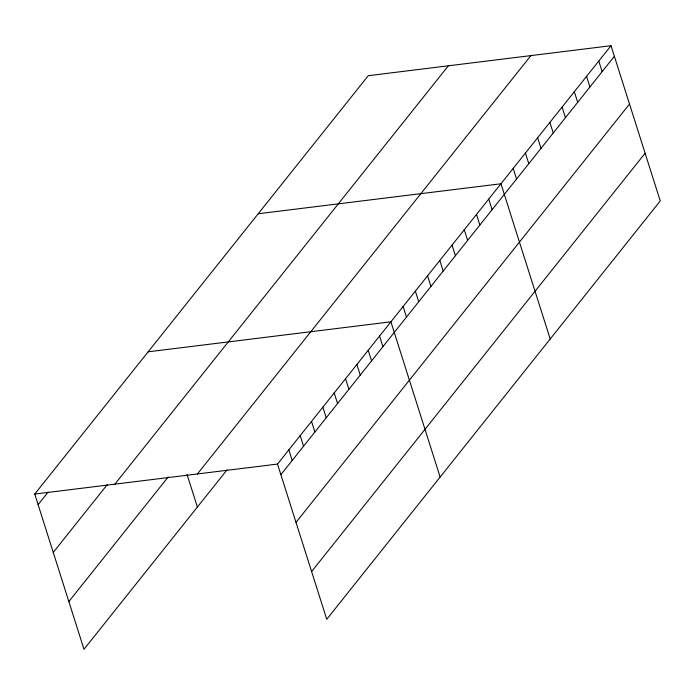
<?xml version="1.0" encoding="UTF-8"?>
<svg xmlns="http://www.w3.org/2000/svg" width="695" height="695" viewBox="0 0 695 695"><rect width="100%" height="100%" fill="white"/><g stroke="black" fill="none" stroke-linecap="round" stroke-linejoin="round"><path stroke-width="1.04" d="M226.987 469.916L83.991 649.295L34.75 494.058L368.254 75.703L611.009 45.705L660.25 200.942L326.746 619.297L277.505 464.069L611.009 45.705M38.112 504.666L48.12 492.112M53.254 552.395L107.282 484.615M114.857 484.163L448.362 65.799M68.857 601.566L168.242 476.892M197.397 473.964L530.902 55.609M280.867 474.676L614.371 56.321M296.009 522.397L629.514 104.042M311.603 571.577L645.108 153.213M258.201 213.756L500.947 183.767L550.197 339.004M148.139 351.818L390.894 321.82L440.135 477.057M34.75 494.058L277.505 464.069M598.777 61.047L602.148 71.654M586.554 76.389L589.916 86.997M574.322 91.731L577.684 102.339M562.09 107.065L565.461 117.681M549.867 122.407L553.229 133.014M537.635 137.749L541.005 148.356M525.411 153.091L528.773 163.699M513.179 168.425L516.541 179.032M488.724 199.109L492.086 209.716M476.492 214.442L479.863 225.058M464.269 229.784L467.631 240.392M452.037 245.127L455.399 255.734M439.805 260.469L443.175 271.076M427.581 275.802L430.943 286.418M415.349 291.144L418.72 301.752M403.126 306.486L406.488 317.094M379.557 336.05L382.919 346.657M368.211 350.271L371.582 360.879M356.874 364.493L360.245 375.109M345.537 378.723L348.899 389.33M334.199 392.944L337.562 403.552M322.862 407.166L326.224 417.782M311.516 421.396L314.887 432.003M300.179 435.617L303.541 446.225M288.842 449.839L292.204 460.446M187.077 474.555L197.389 507.046"/></g></svg>
